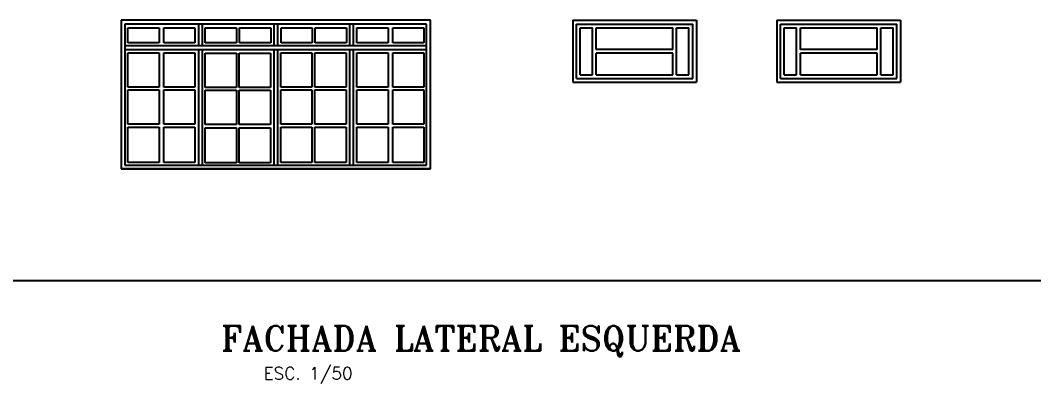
# Model space of a CAD drawing. Extents: x 3.3 to 78.4, y -0.4 to 40.7.
# Drawn here: x 63.24 to 71.43, y 30.16 to 33.09 of the extents above; entities that cross this region are included whole.
import ezdxf

# ---------------------------------------------------------------- set-up
doc = ezdxf.new("R2010")
doc.units = 0
doc.header["$MEASUREMENT"] = 0
for name, color, linetype in [('1', 1, 'CONTINUOUS'), ('2', 2, 'CONTINUOUS'), ('3', 3, 'CONTINUOUS'), ('ALVENARIA', 7, 'CONTINUOUS'), ('ESQUADRIAS', 2, 'CONTINUOUS')]:
    doc.layers.add(name, color=color, linetype=linetype)
doc.styles.add('T20', font='romans.shx', dxfattribs={"height": 0.1})

msp = doc.modelspace()

# ---------------------------------------------------------------- linework, layer by layer
at = {"layer": '1'}
for p, q in [((67.766, 32.6539), (67.766, 33.0339)), ((67.766, 33.0339), (67.866, 33.0339)), ((67.866, 32.6539), (67.866, 33.0339)), ((67.896, 32.8589), (67.896, 33.0339)), ((67.896, 33.0339), (68.516, 33.0339)), ((68.516, 32.8589), (68.516, 33.0339)), ((68.546, 32.6539), (68.546, 33.0339)), ((68.546, 33.0339), (68.646, 33.0339)), ((68.646, 32.6539), (68.646, 33.0339)), ((69.416, 32.6539), (69.416, 33.0339)), ((69.416, 33.0339), (69.516, 33.0339)), ((69.516, 32.6539), (69.516, 33.0339)), ((69.546, 33.0339), (70.166, 33.0339)), ((69.546, 32.8589), (69.546, 33.0339)), ((70.166, 32.8589), (70.166, 33.0339)), ((70.196, 33.0339), (70.296, 33.0339)), ((70.196, 32.6539), (70.196, 33.0339)), ((70.296, 32.6539), (70.296, 33.0339)), ((68.516, 32.8589), (67.896, 32.8589)), ((70.166, 32.8589), (69.546, 32.8589)), ((67.896, 32.6539), (67.896, 32.8289)), ((68.516, 32.8289), (67.896, 32.8289)), ((68.516, 32.6539), (68.516, 32.8289)), ((69.546, 32.6539), (69.546, 32.8289)), ((70.166, 32.8289), (69.546, 32.8289)), ((70.166, 32.6539), (70.166, 32.8289)), ((67.766, 32.6539), (67.866, 32.6539)), ((67.896, 32.6539), (68.516, 32.6539)), ((68.546, 32.6539), (68.646, 32.6539)), ((69.416, 32.6539), (69.516, 32.6539)), ((69.546, 32.6539), (70.166, 32.6539)), ((70.196, 32.6539), (70.296, 32.6539))]:
    msp.add_line(p, q, dxfattribs=at)
at = {"layer": '2'}
for p, q in [((67.736, 32.6239), (67.736, 33.0639)), ((67.736, 33.0639), (68.676, 33.0639)), ((68.676, 32.6239), (68.676, 33.0639)), ((69.386, 33.0639), (70.326, 33.0639)), ((69.386, 32.6239), (69.386, 33.0639)), ((70.326, 32.6239), (70.326, 33.0639)), ((67.736, 32.6239), (68.676, 32.6239)), ((69.386, 32.6239), (70.326, 32.6239))]:
    msp.add_line(p, q, dxfattribs=at)
at = {"layer": '3'}
for p, q in [((67.706, 33.0939), (67.706, 32.5939)), ((67.706, 33.0939), (68.706, 33.0939)), ((68.706, 33.0939), (68.706, 32.5939)), ((69.356, 33.0939), (70.356, 33.0939)), ((69.356, 33.0939), (69.356, 32.5939)), ((70.356, 33.0939), (70.356, 32.5939)), ((67.706, 32.5939), (68.706, 32.5939)), ((69.356, 32.5939), (70.356, 32.5939))]:
    msp.add_line(p, q, dxfattribs=at)
at = {"layer": 'ALVENARIA'}
msp.add_line((57.2404, 30.9939), (76.324, 30.9939), dxfattribs=at)
at = {"layer": 'ESQUADRIAS', "color": 3}
for p, q in [((64.056, 33.0939), (64.056, 31.8939)), ((66.556, 33.0939), (64.056, 33.0939)), ((66.556, 31.8939), (66.556, 33.0939)), ((66.556, 31.8939), (64.056, 31.8939)), ((64.056, 31.8939), (66.556, 31.8939))]:
    msp.add_line(p, q, dxfattribs=at)
at = {"layer": 'ESQUADRIAS'}
for p, q in [((64.0859, 33.0639), (64.0859, 31.9239)), ((66.526, 33.0639), (64.0859, 33.0639)), ((64.6828, 33.0639), (64.6828, 32.8878)), ((64.7128, 33.0639), (64.7128, 32.8878)), ((65.2896, 33.0639), (65.2896, 32.8878)), ((65.3196, 33.0639), (65.3196, 32.8878)), ((65.9013, 33.0639), (65.9013, 32.8878)), ((65.9313, 33.0639), (65.9313, 32.8878)), ((66.526, 31.9239), (66.526, 33.0639)), ((66.526, 32.8874), (64.0852, 32.8874)), ((66.526, 32.8564), (64.0852, 32.8564)), ((64.6828, 32.8564), (64.6828, 31.9239)), ((64.7128, 32.8564), (64.7128, 31.9239)), ((65.2896, 32.8564), (65.2896, 31.9239)), ((65.3196, 32.8564), (65.3196, 31.9239)), ((65.9013, 32.8564), (65.9013, 31.9239)), ((65.9313, 32.8564), (65.9313, 31.9239)), ((64.0859, 31.9239), (66.526, 31.9239))]:
    msp.add_line(p, q, dxfattribs=at)
at = {"layer": 'ESQUADRIAS', "color": 1}
for p, q in [((64.1109, 33.0333), (64.3634, 33.0333)), ((64.1109, 32.9108), (64.1109, 33.0333)), ((64.3634, 33.0333), (64.3634, 32.9108)), ((64.401, 33.0333), (64.6535, 33.0333)), ((64.401, 32.9108), (64.401, 33.0333)), ((64.6535, 33.0333), (64.6535, 32.9108)), ((64.737, 33.0333), (64.9895, 33.0333)), ((64.737, 32.9108), (64.737, 33.0333)), ((64.9895, 33.0333), (64.9895, 32.9108)), ((65.0132, 33.0333), (65.2657, 33.0333)), ((65.0132, 32.9108), (65.0132, 33.0333)), ((65.2657, 33.0333), (65.2657, 32.9108)), ((65.3489, 33.0333), (65.6015, 33.0333)), ((65.3489, 32.9108), (65.3489, 33.0333)), ((65.6015, 33.0333), (65.6015, 32.9108)), ((65.6251, 33.0333), (65.8777, 33.0333)), ((65.6251, 32.9108), (65.6251, 33.0333)), ((65.8777, 33.0333), (65.8777, 32.9108)), ((65.9613, 33.0333), (66.2138, 33.0333)), ((65.9613, 32.9108), (65.9613, 33.0333)), ((66.2138, 33.0333), (66.2138, 32.9108)), ((66.2514, 33.0333), (66.5039, 33.0333)), ((66.2514, 32.9108), (66.2514, 33.0333)), ((66.5039, 33.0333), (66.5039, 32.9108)), ((64.3634, 32.9108), (64.1109, 32.9108)), ((64.6535, 32.9108), (64.401, 32.9108)), ((64.9895, 32.9108), (64.737, 32.9108)), ((65.2657, 32.9108), (65.0132, 32.9108)), ((65.6015, 32.9108), (65.3489, 32.9108)), ((65.8777, 32.9108), (65.6251, 32.9108)), ((66.2138, 32.9108), (65.9613, 32.9108)), ((66.5039, 32.9108), (66.2514, 32.9108)), ((64.1109, 32.8324), (64.3635, 32.8324)), ((64.1109, 32.5548), (64.1109, 32.8324)), ((64.3635, 32.8324), (64.3635, 32.5548)), ((64.4011, 32.8324), (64.6536, 32.8324)), ((64.4011, 32.5548), (64.4011, 32.8324)), ((64.6536, 32.8324), (64.6536, 32.5548)), ((64.7355, 32.8296), (64.9881, 32.8296)), ((64.7355, 32.552), (64.7355, 32.8296)), ((64.9881, 32.8296), (64.9881, 32.552)), ((65.0117, 32.8296), (65.2643, 32.8296)), ((65.0117, 32.552), (65.0117, 32.8296)), ((65.2643, 32.8296), (65.2643, 32.552)), ((65.3467, 32.8324), (65.5993, 32.8324)), ((65.3467, 32.5548), (65.3467, 32.8324)), ((65.5993, 32.8324), (65.5993, 32.5548)), ((65.6229, 32.8324), (65.8755, 32.8324)), ((65.6229, 32.5548), (65.6229, 32.8324)), ((65.8755, 32.8324), (65.8755, 32.5548)), ((65.9614, 32.8324), (66.2139, 32.8324)), ((65.9614, 32.5548), (65.9614, 32.8324)), ((66.2139, 32.8324), (66.2139, 32.5548)), ((66.2515, 32.8324), (66.504, 32.8324)), ((66.2515, 32.5548), (66.2515, 32.8324)), ((66.504, 32.8324), (66.504, 32.5548)), ((64.3635, 32.5548), (64.1109, 32.5548)), ((64.1109, 32.2558), (64.1109, 32.5314)), ((64.1109, 32.5314), (64.3635, 32.5314)), ((64.3635, 32.5314), (64.3635, 32.2558)), ((64.6536, 32.5548), (64.4011, 32.5548)), ((64.4011, 32.2558), (64.4011, 32.5314)), ((64.4011, 32.5314), (64.6536, 32.5314)), ((64.6536, 32.5314), (64.6536, 32.2558)), ((64.9881, 32.552), (64.7355, 32.552)), ((64.7355, 32.2531), (64.7355, 32.5286)), ((64.7355, 32.5286), (64.9881, 32.5286)), ((64.9881, 32.5286), (64.9881, 32.2531)), ((65.2643, 32.552), (65.0117, 32.552)), ((65.0117, 32.2531), (65.0117, 32.5286)), ((65.0117, 32.5286), (65.2643, 32.5286)), ((65.2643, 32.5286), (65.2643, 32.2531)), ((65.5993, 32.5548), (65.3467, 32.5548)), ((65.3467, 32.2558), (65.3467, 32.5314)), ((65.3467, 32.5314), (65.5993, 32.5314)), ((65.5993, 32.5314), (65.5993, 32.2558)), ((65.8755, 32.5548), (65.6229, 32.5548)), ((65.6229, 32.2558), (65.6229, 32.5314)), ((65.6229, 32.5314), (65.8755, 32.5314)), ((65.8755, 32.5314), (65.8755, 32.2558)), ((66.2139, 32.5548), (65.9614, 32.5548)), ((65.9614, 32.2558), (65.9614, 32.5314)), ((65.9614, 32.5314), (66.2139, 32.5314)), ((66.2139, 32.5314), (66.2139, 32.2558)), ((66.504, 32.5548), (66.2515, 32.5548)), ((66.2515, 32.2558), (66.2515, 32.5314)), ((66.2515, 32.5314), (66.504, 32.5314)), ((66.504, 32.5314), (66.504, 32.2558)), ((64.3635, 32.2558), (64.1109, 32.2558)), ((64.1109, 32.2297), (64.3635, 32.2297)), ((64.1109, 31.947), (64.1109, 32.2297)), ((64.3635, 32.2297), (64.3635, 31.947)), ((64.6536, 32.2558), (64.4011, 32.2558)), ((64.4011, 32.2297), (64.6536, 32.2297)), ((64.4011, 31.947), (64.4011, 32.2297)), ((64.6536, 32.2297), (64.6536, 31.947)), ((64.9881, 32.2531), (64.7355, 32.2531)), ((64.7355, 32.2269), (64.9881, 32.2269)), ((64.7355, 31.9443), (64.7355, 32.2269)), ((64.9881, 32.2269), (64.9881, 31.9443)), ((65.2643, 32.2531), (65.0117, 32.2531)), ((65.0117, 32.2269), (65.2643, 32.2269)), ((65.0117, 31.9443), (65.0117, 32.2269)), ((65.2643, 32.2269), (65.2643, 31.9443)), ((65.5993, 32.2558), (65.3467, 32.2558)), ((65.3467, 32.2297), (65.5993, 32.2297)), ((65.3467, 31.947), (65.3467, 32.2297)), ((65.5993, 32.2297), (65.5993, 31.947)), ((65.8755, 32.2558), (65.6229, 32.2558)), ((65.6229, 32.2297), (65.8755, 32.2297)), ((65.6229, 31.947), (65.6229, 32.2297)), ((65.8755, 32.2297), (65.8755, 31.947)), ((66.2139, 32.2558), (65.9614, 32.2558)), ((65.9614, 32.2297), (66.2139, 32.2297)), ((65.9614, 31.947), (65.9614, 32.2297)), ((66.2139, 32.2297), (66.2139, 31.947)), ((66.504, 32.2558), (66.2515, 32.2558)), ((66.2515, 32.2297), (66.504, 32.2297)), ((66.2515, 31.947), (66.2515, 32.2297)), ((66.504, 32.2297), (66.504, 31.947)), ((64.3635, 31.947), (64.1109, 31.947)), ((64.6535, 31.947), (64.401, 31.947)), ((64.9881, 31.9443), (64.7355, 31.9443)), ((65.2643, 31.9443), (65.0117, 31.9443)), ((65.5993, 31.947), (65.3467, 31.947)), ((65.8755, 31.947), (65.6229, 31.947)), ((66.2139, 31.947), (65.9614, 31.947)), ((66.504, 31.947), (66.2515, 31.947))]:
    msp.add_line(p, q, dxfattribs=at)

# ---------------------------------------------------------------- texts
at = {"layer": 'ALVENARIA', "color": 3, "insert": (64.865, 30.6265), "char_height": 0.2, "attachment_point": 1, "style": 'T20'}
msp.add_mtext('{\\Fromant.shx|c0;\\C5;FACHADA LATERAL ESQUERDA\\Fromant.shx|c1;\\P\\H0.5x;\\C2;     ESC. 1/50}', dxfattribs=at)

doc.saveas('drawing.dxf')
